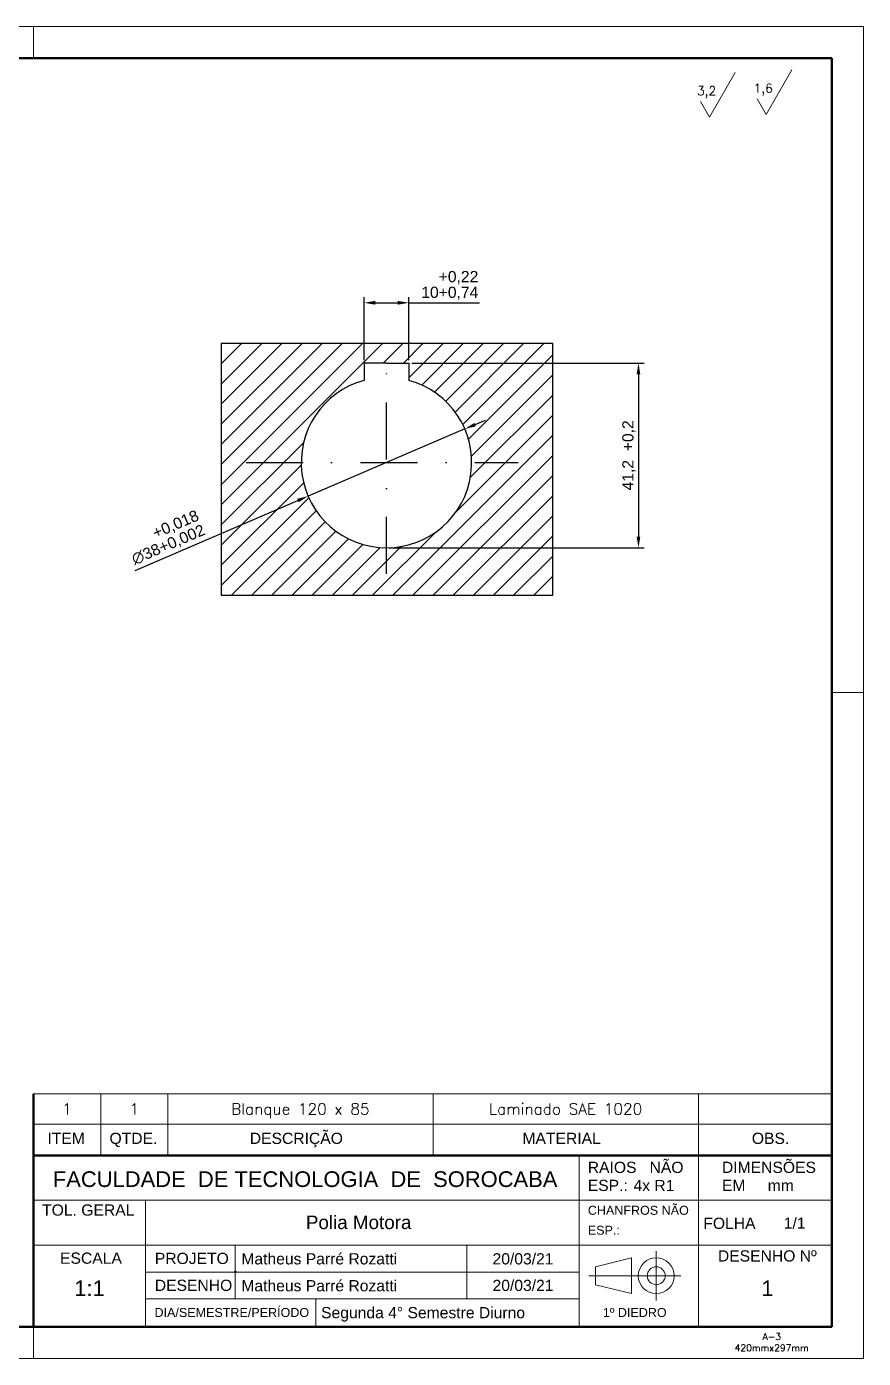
# Model space of a CAD drawing. Header units: millimetres. Extents: x 14587 to 15007, y 5109 to 5406.
# Drawn here: x 14820.3 to 15006.8, y 5109.5 to 5406.5 of the extents above; entities that cross this region are included whole.
import ezdxf
from ezdxf.enums import TextEntityAlignment as Align

# ---------------------------------------------------------------- set-up
doc = ezdxf.new("R2010")
doc.units = ezdxf.units.MM
for name, pattern in [('CENTER2', [28.575, 19.05, -3.175, 3.175, -3.175]), ('DASHDOT', [25.4, 12.7, -6.35, 0, -6.35]), ('PHANTOM2', [1.25, 0.625, -0.125, 0.125, -0.125, 0.125, -0.125])]:
    doc.linetypes.add(name, pattern=pattern)
for name, color, linetype, lineweight in [('CENTRO', 1, 'CENTER2', 15), ('CONTORNO', 7, 'Continuous', 35), ('FANTASMA', 4, 'PHANTOM2', 15), ('FINA', 4, 'Continuous', 15), ('FORMATO-FINA', 8, 'Continuous', 20), ('FORMATO-GROSSA', 5, 'Continuous', 50), ('TEXTO', 2, 'Continuous', 25)]:
    doc.layers.add(name, color=color, linetype=linetype, lineweight=lineweight)
doc.styles.add('ARIAL', font='arial.ttf')
doc.styles.add('Equipar', font='romans.shx')
doc.styles.add('ROMANS', font='romans.shx')
doc.styles.get("Standard").update_dxf_attribs({"font": 'arial.ttf'})
doc.dimstyles.new('ISO-25', dxfattribs={"dimtxt": 2.5, "dimasz": 2.5, "dimexe": 1.25, "dimexo": 0.625, "dimtad": 1, "dimtxsty": 'Standard', "dimcen": 2.5, "dimadec": 0, "dimazin": 0, "dimtfac": 1, "dimtmove": 0, "dimatfit": 3, "dimfxl": 1, "dimarcsym": 0})

# ---------------------------------------------------------------- blocks, each defined once
blk = doc.blocks.new('fatec_A3')
at = {"layer": 'FORMATO-FINA'}
for p, q in [((420, 297), (0, 297)), ((235, 297), (235, 290)), ((420, 0), (420, 297)), ((413, 148.5), (420, 148.5)), ((235, 7), (235, 0)), ((0, 0), (420, 0))]:
    blk.add_line(p, q, dxfattribs=at)
at = {"layer": 'FORMATO-GROSSA'}
for p, q in [((413, 290), (25, 290)), ((413, 7), (413, 290)), ((25, 7), (413, 7))]:
    blk.add_line(p, q, dxfattribs=at)
at = {"layer": 'TEXTO', "insert": (399.57, 5.6), "char_height": 1.5, "width": 20.46, "attachment_point": 2}
blk.add_mtext('\\pxqc;{\\Fromans|c0;A-3\\P420mmx297mm}', dxfattribs=at)
blk = doc.blocks.new('TÍTULO')
at = {"layer": 'CENTRO', "linetype": 'DASHDOT', "ltscale": 2}
for p, q in [((-39.17, 16.93), (-39.17, 5.93)), ((-54.17, 11.43), (-33.67, 11.43))]:
    blk.add_line(p, q, dxfattribs=at)
at = {"layer": 'FINA'}
for p, q in [((-52.67, 13.43), (-44.67, 15.43)), ((-44.67, 7.43), (-44.67, 15.43)), ((-52.67, 9.43), (-52.67, 13.43)), ((-52.67, 9.43), (-44.67, 7.43))]:
    blk.add_line(p, q, dxfattribs=at)
for radius in [4, 2]:
    blk.add_circle((-39.17, 11.43), radius, dxfattribs=at)
at = {"layer": 'FORMATO-FINA'}
for p, q in [((-178, 45.25), (0, 45.25)), ((-163, 38.25), (-163, 45.25)), ((-148, 38.25), (-148, 45.25)), ((-88.88, 38.25), (-88.88, 45.25)), ((-29.75, 0.25), (-29.75, 45.25)), ((-56.38, 0.25), (-56.38, 38.25)), ((-178, 28.25), (0, 28.25)), ((-153, 0.25), (-153, 28.25)), ((-178, 18.25), (0, 18.25)), ((-133, 6.25), (-133, 18.25)), ((-81.38, 6.25), (-81.38, 18.25)), ((-153, 12.25), (-56.38, 12.25)), ((-153, 6.25), (-56.38, 6.25)), ((-115.03, 0.25), (-115.03, 6.25))]:
    blk.add_line(p, q, dxfattribs=at)
at = {"layer": 'FORMATO-GROSSA'}
for p, q in [((-178, 0), (-178, 45.25)), ((0, 45.25), (0, 0)), ((-178, 38.25), (0, 38.25)), ((-178, 0), (0, 0))]:
    blk.add_line(p, q, dxfattribs=at)
blk.add_point((-133, 12.25), dxfattribs=at)
at = {"layer": 'TEXTO', "style": 'ARIAL'}
for s, p in [('ITEM', (-170.7, 40.82)), ('QTDE.', (-155.7, 40.82)), ('DESCRIÇÃO', (-119.39, 40.82)), ('MATERIAL', (-60.26, 40.82)), ('OBS.', (-13.68, 40.82))]:
    blk.add_text(s, height=2.5, dxfattribs=at).set_placement(p, align=Align.CENTER)
for s, height, p in [('RAIOS   NÃO', 2.5, (-54.43, 34.35)), ('DIMENSÕES', 2.5, (-24.52, 34.35)), ('FACULDADE  DE TECNOLOGIA  DE  SOROCABA', 3.5, (-173.66, 31.22)), ('ESP.:', 2.5, (-54.43, 30.33)), ('EM', 2.5, (-24.52, 30.33)), ('TOL. GERAL', 2.5, (-176.06, 24.83)), ('CHANFROS NÃO', 2, (-54.41, 25.02)), ('FOLHA', 2.5, (-28.67, 21.87)), ('ESP.:', 2, (-54.41, 20.58)), ('ESCALA', 2.5, (-172.06, 14.1)), ('PROJETO', 2.5, (-150.94, 14.04)), ('DESENHO Nº', 2.5, (-25.42, 14.6)), ('DESENHO', 2.5, (-150.94, 8.04)), ('DIA/SEMESTRE/PERÍODO', 2, (-151, 2.23)), ('1º DIEDRO', 2, (-51.06, 2.23))]:
    blk.add_text(s, height=height, dxfattribs=at).set_placement(p)
for tag, height, p in [('R', 2.5, (-39.68, 30.3)), ('X', 2.5, (-11.4, 30.3)), ('TÍTULO', 3, (-105.5, 21.84)), ('X/X', 2.5, (-8.3, 21.92)), ('TOLERÂNCIA', 2.5, (-165.82, 20.11)), ('CH', 2.5, (-39.68, 20.47)), ('XX/XX/XX', 2.5, (-68.86, 13.95)), ('X:X', 3.5, (-165.5, 6.89)), ('XX/XX/XX', 2.5, (-68.86, 8.02)), ('X', 3.5, (-14.38, 6.89))]:
    blk.add_attdef(tag, text='', height=height, dxfattribs=at).set_placement(p, align=Align.CENTER)
for tag, p in [('NOME', (-131.65, 13.95)), ('NOME', (-131.65, 7.95)), ('DIA/SEM/PERÍODO', (-113.87, 1.95))]:
    blk.add_attdef(tag, p, '', height=2.5, dxfattribs=at)
blk = doc.blocks.new('LISTA_MATERIAIS')
at = {"layer": 'FORMATO-FINA'}
for p, q in [((-178, 6.75), (0, 6.75)), ((-163, 0), (-163, 6.75)), ((-148, 0), (-148, 6.75)), ((-88.875, 0), (-88.875, 6.75)), ((-29.75, 0), (-29.75, 6.75))]:
    blk.add_line(p, q, dxfattribs=at)
at = {"layer": 'FORMATO-GROSSA'}
blk.add_line((-178, 0), (-178, 6.75), dxfattribs=at)
at = {"layer": 'TEXTO', "style": 'Equipar'}
for tag, p in [('ITEM', (-170.5, 3.375)), ('QTD', (-155.5, 3.375)), ('DESCRIÇÃO', (-118.5, 3.375)), ('MATERIAL', (-59.375, 3.375)), ('OBSERVAÇÕES', (-15, 3.375))]:
    blk.add_attdef(tag, text='', height=2.5, dxfattribs=at).set_placement(p, align=Align.MIDDLE_CENTER)
blk = doc.blocks.new('*U8')
at = {"color": 0, "linetype": 'DASHDOT', "transparency": 16777216}
blk.add_line((-31.27, 0), (29.37, 0), dxfattribs=at)
blk = doc.blocks.new('*U9')
at = {"color": 0, "linetype": 'DASHDOT', "transparency": 16777216}
blk.add_line((0, -24.35), (0, 24.35), dxfattribs=at)
blk = doc.blocks.new('*D23')
at = {"color": 0, "lineweight": -2, "transparency": 16777216}
for p, q in [((14906.12, 5331.48), (14957.92, 5331.48)), ((14956.67, 5328.98), (14956.67, 5292.78)), ((14901.12, 5290.28), (14957.92, 5290.28))]:
    blk.add_line(p, q, dxfattribs=at)
at = {"color": 0, "transparency": 16777216}
for points in [[(14956.25, 5328.98), (14957.08, 5328.98), (14956.67, 5331.48)], [(14956.25, 5292.78), (14957.08, 5292.78), (14956.67, 5290.28)]]:
    blk.add_solid(points, dxfattribs=at)
at = {"layer": 'Defpoints', "color": 0, "transparency": 16777216}
for p in [(14905.5, 5331.48), (14900.5, 5290.28), (14956.67, 5290.28)]:
    blk.add_point(p, dxfattribs=at)
at = {"color": 0, "transparency": 16777216, "insert": (14954.54, 5310.88), "char_height": 2.5, "attachment_point": 5, "rotation": 90}
blk.add_mtext('{\\C2;41,2  +0,2}', dxfattribs=at)
blk = doc.blocks.new('*D24')
at = {"color": 0, "lineweight": -2, "transparency": 16777216}
for p, q in [((14917.96, 5316.77), (14883.03, 5301.79)), ((14920.25, 5317.75), (14922.55, 5318.74)), ((14844.46, 5285.24), (14880.74, 5300.8))]:
    blk.add_line(p, q, dxfattribs=at)
at = {"color": 0, "transparency": 16777216}
for points in [[(14920.09, 5318.13), (14920.42, 5317.37), (14917.96, 5316.77)], [(14880.57, 5301.19), (14880.9, 5300.42), (14883.03, 5301.79)]]:
    blk.add_solid(points, dxfattribs=at)
at = {"layer": 'Defpoints', "color": 0, "transparency": 16777216}
for p in [(14917.96, 5316.77), (14883.03, 5301.79)]:
    blk.add_point(p, dxfattribs=at)
at = {"color": 0, "transparency": 16777216, "insert": (14851.18, 5292.58), "char_height": 2.5, "attachment_point": 5, "rotation": 23.2127}
blk.add_mtext('{\\C2;∅38\\S+0,018^ +0,002; }', dxfattribs=at)
blk = doc.blocks.new('*D27')
at = {"color": 0, "lineweight": -2, "transparency": 16777216}
for p, q in [((14895.5, 5332.1), (14895.5, 5346.16)), ((14905.5, 5332.1), (14905.5, 5346.16)), ((14898, 5344.91), (14903, 5344.91)), ((14905.5, 5344.91), (14921.22, 5344.91))]:
    blk.add_line(p, q, dxfattribs=at)
at = {"color": 0, "transparency": 16777216}
for points in [[(14898, 5345.33), (14898, 5344.49), (14895.5, 5344.91)], [(14903, 5345.33), (14903, 5344.49), (14905.5, 5344.91)]]:
    blk.add_solid(points, dxfattribs=at)
at = {"layer": 'Defpoints', "color": 0, "transparency": 16777216}
for p in [(14905.5, 5344.91), (14895.5, 5331.48), (14905.5, 5331.48)]:
    blk.add_point(p, dxfattribs=at)
at = {"color": 0, "transparency": 16777216, "insert": (14914.61, 5348.98), "char_height": 2.5, "attachment_point": 5}
blk.add_mtext('{\\C2;10\\S+0,22^ +0,74;}', dxfattribs=at)

msp = doc.modelspace()

# ---------------------------------------------------------------- hatches: boundary and pattern name
h = msp.add_hatch()
h.set_pattern_fill('ANSI31', color=4)
h.set_pattern_definition([(45, (827.9977, 73.802), (-2.245064, 2.245064), [])])
h.paths.add_polyline_path([(14937.554, 5335.808), (14863.67, 5335.808), (14863.67, 5279.706), (14937.554, 5279.706)])
h.paths.add_polyline_path([(14895.495, 5327.607), (14895.495, 5331.477), (14900.495, 5331.477), (14905.495, 5331.477), (14905.495, 5327.607, -7.4660606)], flags=16)

# ---------------------------------------------------------------- linework, layer by layer
for p, q in [((14863.67, 5335.808), (14863.67, 5279.706)), ((14937.554, 5335.808), (14863.67, 5335.808)), ((14937.554, 5279.706), (14937.554, 5335.808)), ((14900.495, 5331.477), (14895.495, 5331.477)), ((14895.495, 5331.477), (14895.495, 5327.607)), ((14900.495, 5331.477), (14905.495, 5331.477)), ((14905.495, 5331.477), (14905.495, 5327.607)), ((14900.495, 5309.277), (14900.495, 5309.277)), ((14863.67, 5279.706), (14937.554, 5279.706))]:
    msp.add_line(p, q)
msp.add_arc((14900.495, 5309.277), 19, 105.25752, 74.74248)
at = {"layer": 'FINA'}
for p, q in [((14985.118, 5386.914), (14990.873, 5396.883)), ((14972.493, 5386.327), (14978.249, 5396.296)), ((14970.472, 5389.827), (14972.493, 5386.327)), ((14983.097, 5390.414), (14985.118, 5386.914))]:
    msp.add_line(p, q, dxfattribs=at)

# ---------------------------------------------------------------- block references
at = {"color": 1, "linetype": 'DASHDOT'}
for name, p in [('*U9', (14900.495, 5308.821)), ('*U8', (14900.495, 5309.277))]:
    msp.add_blockref(name, p, dxfattribs=at)
at = {"layer": 'CENTRO'}
msp.add_blockref('fatec_A3', (14586.794, 5109.497), dxfattribs=at)
at = {"layer": 'CONTORNO'}
ref = msp.add_blockref('TÍTULO', (14999.794, 5116.497), dxfattribs=at)
ref.add_attrib('X', 'mm', dxfattribs={"layer": 'TEXTO', "height": 2.5, "style": 'ARIAL'}).set_placement((14988.389, 5146.8), align=Align.CENTER)
ref.add_attrib('X/X', '1/1', dxfattribs={"layer": 'TEXTO', "height": 2.5, "style": 'ARIAL'}).set_placement((14991.492, 5138.412), align=Align.CENTER)
ref.add_attrib('R', '4x R1', dxfattribs={"layer": 'TEXTO', "height": 2.5, "style": 'ARIAL'}).set_placement((14960.118, 5146.8), align=Align.CENTER)
ref.add_attrib('TÍTULO', 'Polia Motora', dxfattribs={"layer": 'TEXTO', "height": 3, "style": 'ARIAL'}).set_placement((14894.294, 5138.333), align=Align.CENTER)
ref.add_attrib('X', '1', dxfattribs={"layer": 'TEXTO', "height": 3.5, "style": 'ARIAL'}).set_placement((14985.416, 5123.391), align=Align.CENTER)
ref.add_attrib('XX/XX/XX', '20/03/21', dxfattribs={"layer": 'TEXTO', "height": 2.5, "style": 'ARIAL'}).set_placement((14930.933, 5124.519), align=Align.CENTER)
ref.add_attrib('DIA/SEM/PERÍODO', 'Segunda 4° Semestre Diurno', (14885.921, 5118.447), dxfattribs={"layer": 'TEXTO', "height": 2.5, "style": 'ARIAL'})
ref.add_attrib('NOME', 'Matheus Parré Rozatti', (14868.143, 5124.449), dxfattribs={"layer": 'TEXTO', "height": 2.5, "style": 'ARIAL'})
ref.add_attrib('X:X', '1:1', dxfattribs={"layer": 'TEXTO', "height": 3.5, "style": 'ARIAL'}).set_placement((14834.294, 5123.391), align=Align.CENTER)
ref.add_attrib('NOME', 'Matheus Parré Rozatti', (14868.143, 5130.449), dxfattribs={"layer": 'TEXTO', "height": 2.5, "style": 'ARIAL'})
ref.add_attrib('XX/XX/XX', '20/03/21', dxfattribs={"layer": 'TEXTO', "height": 2.5, "style": 'ARIAL'}).set_placement((14930.933, 5130.449), align=Align.CENTER)
at = {"layer": 'FANTASMA'}
msp.add_blockref('LISTA_MATERIAIS', (14999.794, 5161.747), dxfattribs=at).add_auto_attribs({'ITEM': '1', 'MATERIAL': 'Laminado SAE 1020', 'DESCRIÇÃO': 'Blanque 120 x 85', 'QTD': '1'})

# ---------------------------------------------------------------- texts
at = {"layer": 'TEXTO', "char_height": 2, "attachment_point": 9, "style": 'ROMANS'}
for s, insert in [('1,6', (14986.618, 5391.164)), ('3,2', (14973.993, 5390.577))]:
    msp.add_mtext(s, dxfattribs=dict(at, insert=insert))

# ---------------------------------------------------------------- dimensions: what is measured, and where the dimension line sits
at = {"color": 1}
dim = msp.add_linear_dim(base=(14905.495, 5344.909), p1=(14895.495, 5331.477), p2=(14905.495, 5331.477), text='{\\C2;<>}', dimstyle='ISO-25', override={"dimtol": 1, "dimtp": 0.22, "dimtm": -0.74, "dimtdec": 3}, dxfattribs=at)
dim.commit()
dim.dimension.update_dxf_attribs({"geometry": '*D27', "text_midpoint": (14914.609, 5344.909), "dimtype": 160})
dim = msp.add_linear_dim(base=(14956.666, 5290.277), p1=(14905.495, 5331.477), p2=(14900.495, 5290.277), angle=90, text='{\\C2;<>  +0,2}', dimstyle='ISO-25', dxfattribs=at)
dim.commit()
dim.dimension.update_dxf_attribs({"geometry": '*D23', "text_midpoint": (14954.538, 5310.877)})
dim = msp.add_diameter_dim_2p(p1=(14917.957, 5316.765), p2=(14883.033, 5301.788), text='{\\C2;<> }', dimstyle='ISO-25', override={"dimgap": 0.625, "dimtol": 1, "dimlim": 0, "dimtp": 0.018, "dimtm": -0.002, "dimtdec": 3, "dimtzin": 8}, dxfattribs=at)
dim.commit()
dim.dimension.update_dxf_attribs({"geometry": '*D24', "text_midpoint": (14852.793, 5288.819), "dimtype": 163})

doc.saveas('drawing.dxf')
